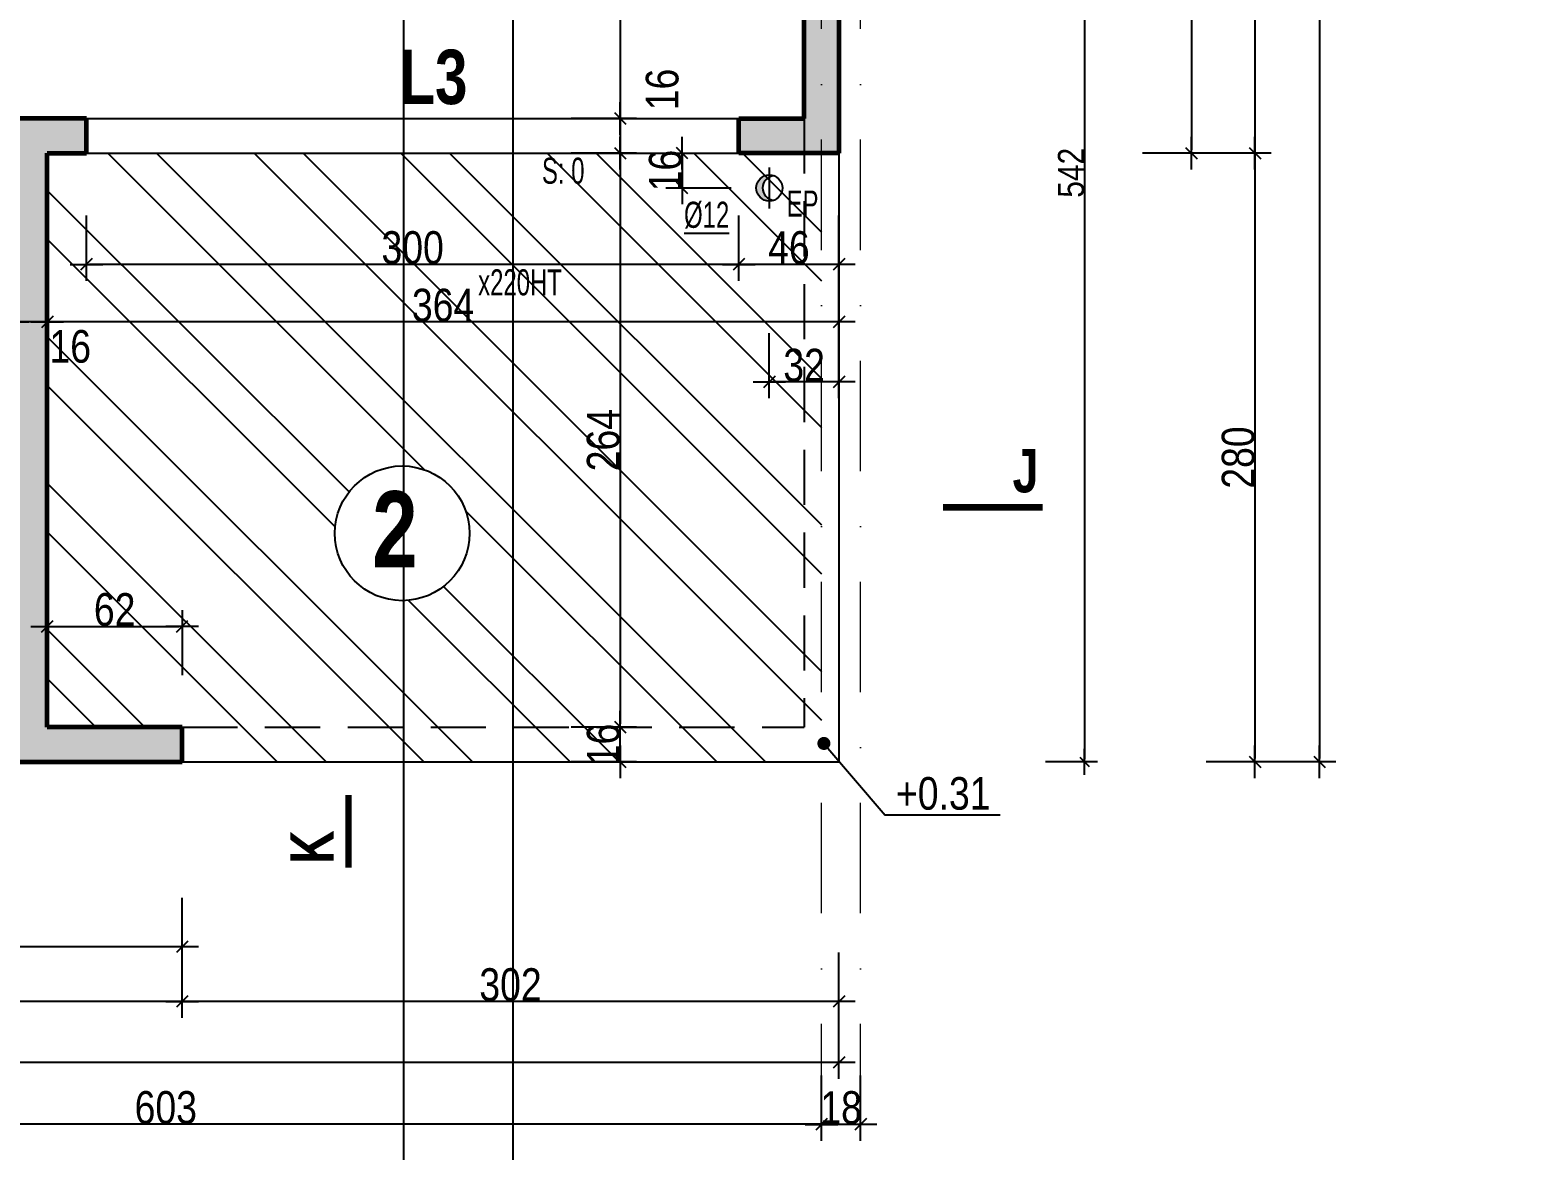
# Model space of a CAD drawing. Header units: millimetres. Extents: x 30537 to 37023, y -37354 to 0.
# Drawn here: x 31961 to 32648, y -36840 to -36324 of the extents above; entities that cross this region are included whole.
import ezdxf
from ezdxf.enums import TextEntityAlignment as Align

# ---------------------------------------------------------------- set-up
doc = ezdxf.new("R2010")
doc.units = ezdxf.units.MM
doc.linetypes.add('CACHEX2', pattern=[19.05, 12.7, -6.35])
doc.linetypes.add('TIRETPTX2', pattern=[50.8, 25.4, -12.7, 0, -12.7])
for name, color, linetype in [('01-Cad  2', 1, 'Continuous'), ('01_cote_gen', 4, 'Continuous'), ('01_linteaux', 2, 'Continuous'), ('01_murs_sup', 2, 'CACHEX2'), ('01_poch_BN', 9, 'Continuous'), ('01_poch_murs', 253, 'Continuous'), ('01_poch_poteaux', 250, 'Continuous'), ('01_resv', 32, 'Continuous'), ('01_texte', 230, 'Continuous'), ('AA_COTES', 2, 'Continuous')]:
    doc.layers.add(name, color=color, linetype=linetype)
doc.layers.add('01_murs_coup', color=5, linetype='Continuous', lineweight=60)
doc.layers.add('01_tram_axes', color=2, linetype='TIRETPTX2', lineweight=9)
doc.styles.add('ARIAL NA', font='ARIALN.TTF')
doc.styles.add('impact', font='impact.ttf')
doc.styles.add('STYLE2', font='ARIALN.TTF')
doc.dimstyles.new('JB50', dxfattribs={"dimscale": 0.1, "dimtxt": 150, "dimasz": 15, "dimexe": 0.1, "dimexo": 0.1, "dimgap": 0.09, "dimtad": 1, "dimdec": 1, "dimdsep": 46, "dimtxsty": 'STYLE2', "dimblk1": 'BOND_G', "dimblk2": 'BOND_D', "dimsah": 1, "dimcen": 1.5, "dimdle": 0.01, "dimse1": 1, "dimse2": 1, "dimclrd": 4, "dimclre": 2, "dimclrt": 6, "dimazin": 2, "dimtfac": 2.333333, "dimtdec": 1, "dimtix": 1, "dimtmove": 2, "dimatfit": 3, "dimldrblk": 'BOND_G', "dimfxl": 1, "dimtolj": 1, "dimtzin": 0, "dimarcsym": 0})
doc.dimstyles.new('JB50res', dxfattribs={"dimscale": 0.1, "dimtxt": 120, "dimasz": 12, "dimexe": 0.1, "dimexo": 0.1, "dimgap": 0.09, "dimtad": 1, "dimdec": 1, "dimdsep": 46, "dimtxsty": 'STYLE2', "dimblk1": 'BOND_G', "dimblk2": 'BOND_D', "dimsah": 1, "dimcen": 1.5, "dimdle": 0.01, "dimse1": 1, "dimse2": 1, "dimclrd": 4, "dimclre": 2, "dimclrt": 6, "dimazin": 2, "dimtfac": 2.333333, "dimtdec": 1, "dimtix": 1, "dimtmove": 2, "dimatfit": 3, "dimldrblk": 'BOND_G', "dimfxl": 1, "dimtolj": 1, "dimtzin": 0, "dimarcsym": 0})

# ---------------------------------------------------------------- blocks, each defined once
blk = doc.blocks.new('BOND_G')
at = {"layer": 'AA_COTES', "color": 0}
for p, q in [((0, -5), (0, 15)), ((5, 0), (-5, 0)), ((1.77, 1.77), (-1.77, -1.77))]:
    blk.add_line(p, q, dxfattribs=at)
blk = doc.blocks.new('BOND_D')
at = {"layer": 'AA_COTES', "color": 0}
for p, q in [((0, 5), (0, -15)), ((5, 0), (-5, 0)), ((-1.77, -1.77), (1.77, 1.77))]:
    blk.add_line(p, q, dxfattribs=at)
blk = doc.blocks.new('*D4496')
at = {"layer": '01_poch_BN', "color": 4, "lineweight": -2, "ltscale": 0.1, "transparency": 16777216}
blk.add_line((32331.76, -36486.26), (32302.76, -36486.26), dxfattribs=at)
at = {"layer": 'Defpoints', "color": 0, "ltscale": 0.1, "transparency": 16777216}
for p in [(32301.26, -36406.5), (32333.26, -36409.67), (32301.26, -36486.26)]:
    blk.add_point(p, dxfattribs=at)
at = {"layer": '01_poch_BN', "color": 4, "lineweight": -2, "ltscale": 0.1, "transparency": 16777216, "xscale": 1.5, "yscale": 1.5, "zscale": 1.5, "rotation": 180}
blk.add_blockref('BOND_D', (32301.26, -36486.26), dxfattribs=at)
at = {"layer": '01_poch_BN', "color": 4, "lineweight": -2, "ltscale": 0.1, "transparency": 16777216, "xscale": 1.5, "yscale": 1.5, "zscale": 1.5}
blk.add_blockref('BOND_G', (32333.26, -36486.26), dxfattribs=at)
at = {"layer": '01_poch_BN', "color": 6, "ltscale": 0.1, "transparency": 16777216, "insert": (32317.26, -36478.59), "char_height": 15, "attachment_point": 5, "style": 'STYLE2'}
blk.add_mtext('\\A1;32', dxfattribs=at)
blk = doc.blocks.new('*D4125')
at = {"layer": '01_poch_BN', "color": 4, "lineweight": -2, "ltscale": 0.1, "transparency": 16777216}
for p, q in [((32261.18, -36379.51), (32261.18, -36378.01)), ((32261.18, -36381.01), (32261.18, -36397.01)), ((32261.18, -36398.51), (32261.18, -36400.01))]:
    blk.add_line(p, q, dxfattribs=at)
at = {"layer": 'Defpoints', "color": 0, "ltscale": 0.1, "transparency": 16777216}
for p in [(32272.92, -36381.01), (32261.18, -36397.01), (32291.77, -36397.01)]:
    blk.add_point(p, dxfattribs=at)
at = {"layer": '01_poch_BN', "color": 4, "lineweight": -2, "ltscale": 0.1, "transparency": 16777216, "xscale": 1.5, "yscale": 1.5, "zscale": 1.5}
for name, p, rotation in [('BOND_G', (32261.18, -36381.01), 270), ('BOND_D', (32261.18, -36397.01), 90)]:
    blk.add_blockref(name, p, dxfattribs=dict(at, rotation=rotation))
at = {"layer": '01_poch_BN', "color": 6, "ltscale": 0.1, "transparency": 16777216, "insert": (32253.51, -36389.01), "char_height": 15, "attachment_point": 5, "rotation": 90, "style": 'STYLE2'}
blk.add_mtext('\\A1;16', dxfattribs=at)
blk = doc.blocks.new('*D4106')
at = {"layer": '01_cote_gen', "color": 4, "lineweight": -2, "ltscale": 2, "transparency": 16777216}
blk.add_line((32331.76, -36771.24), (32032.77, -36771.24), dxfattribs=at)
at = {"layer": 'Defpoints', "color": 0, "ltscale": 2, "transparency": 16777216}
for p in [(32031.27, -36685.56), (32333.26, -36685.56), (32031.27, -36771.24)]:
    blk.add_point(p, dxfattribs=at)
at = {"layer": '01_cote_gen', "color": 4, "lineweight": -2, "ltscale": 2, "transparency": 16777216, "xscale": 1.5, "yscale": 1.5, "zscale": 1.5, "rotation": 180}
blk.add_blockref('BOND_D', (32031.27, -36771.24), dxfattribs=at)
at = {"layer": '01_cote_gen', "color": 4, "lineweight": -2, "ltscale": 2, "transparency": 16777216, "xscale": 1.5, "yscale": 1.5, "zscale": 1.5}
blk.add_blockref('BOND_G', (32333.26, -36771.24), dxfattribs=at)
at = {"layer": '01_cote_gen', "color": 6, "lineweight": 0, "ltscale": 2, "transparency": 16777216, "insert": (32182.26, -36763.57), "char_height": 15, "attachment_point": 5, "style": 'STYLE2'}
blk.add_mtext('\\A1;302', dxfattribs=at)
blk = doc.blocks.new('*D4107')
at = {"layer": '01_cote_gen', "color": 4, "lineweight": -2, "ltscale": 2, "transparency": 16777216}
blk.add_line((32029.77, -36771.24), (31252.77, -36771.24), dxfattribs=at)
at = {"layer": 'Defpoints', "color": 0, "ltscale": 2, "transparency": 16777216}
for p in [(31251.27, -36685.56), (32031.27, -36685.56), (31251.27, -36771.24)]:
    blk.add_point(p, dxfattribs=at)
at = {"layer": '01_cote_gen', "color": 4, "lineweight": -2, "ltscale": 2, "transparency": 16777216, "xscale": 1.5, "yscale": 1.5, "zscale": 1.5, "rotation": 180}
blk.add_blockref('BOND_D', (31251.27, -36771.24), dxfattribs=at)
at = {"layer": '01_cote_gen', "color": 4, "lineweight": -2, "ltscale": 2, "transparency": 16777216, "xscale": 1.5, "yscale": 1.5, "zscale": 1.5}
blk.add_blockref('BOND_G', (32031.27, -36771.24), dxfattribs=at)
at = {"layer": '01_cote_gen', "color": 6, "lineweight": 0, "ltscale": 2, "transparency": 16777216, "insert": (31614.28, -36763.57), "char_height": 15, "attachment_point": 5, "style": 'STYLE2'}
blk.add_mtext('\\A1;780', dxfattribs=at)
blk = doc.blocks.new('*D4109')
at = {"layer": '01_cote_gen', "color": 4, "lineweight": -2, "ltscale": 2, "transparency": 16777216}
blk.add_line((32331.76, -36799.34), (30950.77, -36799.34), dxfattribs=at)
at = {"layer": 'Defpoints', "color": 0, "ltscale": 2, "transparency": 16777216}
for p in [(30949.27, -36753.24), (32333.26, -36753.24), (30949.27, -36799.34)]:
    blk.add_point(p, dxfattribs=at)
at = {"layer": '01_cote_gen', "color": 4, "lineweight": -2, "ltscale": 2, "transparency": 16777216, "xscale": 1.5, "yscale": 1.5, "zscale": 1.5, "rotation": 180}
blk.add_blockref('BOND_D', (30949.27, -36799.34), dxfattribs=at)
at = {"layer": '01_cote_gen', "color": 4, "lineweight": -2, "ltscale": 2, "transparency": 16777216, "xscale": 1.5, "yscale": 1.5, "zscale": 1.5}
blk.add_blockref('BOND_G', (32333.26, -36799.34), dxfattribs=at)
at = {"layer": '01_cote_gen', "color": 6, "lineweight": 0, "ltscale": 2, "transparency": 16777216, "insert": (31641.26, -36791.67), "char_height": 15, "attachment_point": 5, "style": 'STYLE2'}
blk.add_mtext('\\A1;1384', dxfattribs=at)
blk = doc.blocks.new('*D4468')
at = {"layer": '01_cote_gen', "color": 4, "lineweight": -2, "ltscale": 2, "transparency": 16777216}
blk.add_line((32029.77, -36746.1), (31699.77, -36746.1), dxfattribs=at)
at = {"layer": 'Defpoints', "color": 0, "ltscale": 2, "transparency": 16777216}
for p in [(31698.27, -36661.01), (32031.27, -36661.01), (31698.27, -36746.1)]:
    blk.add_point(p, dxfattribs=at)
at = {"layer": '01_cote_gen', "color": 4, "lineweight": -2, "ltscale": 2, "transparency": 16777216, "xscale": 1.5, "yscale": 1.5, "zscale": 1.5, "rotation": 180}
blk.add_blockref('BOND_D', (31698.27, -36746.1), dxfattribs=at)
at = {"layer": '01_cote_gen', "color": 4, "lineweight": -2, "ltscale": 2, "transparency": 16777216, "xscale": 1.5, "yscale": 1.5, "zscale": 1.5}
blk.add_blockref('BOND_G', (32031.27, -36746.1), dxfattribs=at)
at = {"layer": '01_cote_gen', "color": 6, "lineweight": 0, "ltscale": 2, "transparency": 16777216, "insert": (31864.77, -36738.43), "char_height": 15, "attachment_point": 5, "style": 'STYLE2'}
blk.add_mtext('\\A1;333', dxfattribs=at)
blk = doc.blocks.new('*D4483')
at = {"layer": '01_linteaux', "color": 4, "lineweight": -2, "ltscale": 0.1, "transparency": 16777216}
blk.add_line((32554.23, -35337.51), (32554.23, -36659.51), dxfattribs=at)
at = {"layer": 'Defpoints', "color": 0, "ltscale": 0.1, "transparency": 16777216}
for p in [(32534.72, -35336.01), (32333.26, -36661.01), (32554.23, -36661.01)]:
    blk.add_point(p, dxfattribs=at)
at = {"layer": '01_linteaux', "color": 4, "lineweight": -2, "ltscale": 0.1, "transparency": 16777216, "xscale": 1.5, "yscale": 1.5, "zscale": 1.5}
for name, p, rotation in [('BOND_G', (32554.23, -35336.01), 90), ('BOND_D', (32554.23, -36661.01), 270)]:
    blk.add_blockref(name, p, dxfattribs=dict(at, rotation=rotation))
at = {"layer": '01_linteaux', "color": 6, "ltscale": 0.1, "transparency": 16777216, "insert": (32546.56, -35998.51), "char_height": 15, "attachment_point": 5, "rotation": 90, "style": 'STYLE2'}
blk.add_mtext('\\A1;1325', dxfattribs=at)
blk = doc.blocks.new('*D4484')
at = {"layer": '01_linteaux', "color": 4, "lineweight": -2, "ltscale": 0.1, "transparency": 16777216}
blk.add_line((32524.57, -35337.51), (32524.57, -36379.51), dxfattribs=at)
at = {"layer": 'Defpoints', "color": 0, "ltscale": 0.1, "transparency": 16777216}
for p in [(32465.76, -35336.01), (32333.26, -36381.01), (32524.57, -36381.01)]:
    blk.add_point(p, dxfattribs=at)
at = {"layer": '01_linteaux', "color": 4, "lineweight": -2, "ltscale": 0.1, "transparency": 16777216, "xscale": 1.5, "yscale": 1.5, "zscale": 1.5}
for name, p, rotation in [('BOND_G', (32524.57, -35336.01), 90), ('BOND_D', (32524.57, -36381.01), 270)]:
    blk.add_blockref(name, p, dxfattribs=dict(at, rotation=rotation))
at = {"layer": '01_linteaux', "color": 6, "ltscale": 0.1, "transparency": 16777216, "insert": (32516.9, -35858.51), "char_height": 15, "attachment_point": 5, "rotation": 90, "style": 'STYLE2'}
blk.add_mtext('\\A1;1045', dxfattribs=at)
blk = doc.blocks.new('*D4485')
at = {"layer": '01_linteaux', "color": 4, "lineweight": -2, "ltscale": 0.1, "transparency": 16777216}
blk.add_line((32524.57, -36382.51), (32524.57, -36659.51), dxfattribs=at)
at = {"layer": 'Defpoints', "color": 0, "ltscale": 0.1, "transparency": 16777216}
for p in [(32333.26, -36381.01), (32333.26, -36661.01), (32524.57, -36661.01)]:
    blk.add_point(p, dxfattribs=at)
at = {"layer": '01_linteaux', "color": 4, "lineweight": -2, "ltscale": 0.1, "transparency": 16777216, "xscale": 1.5, "yscale": 1.5, "zscale": 1.5}
for name, p, rotation in [('BOND_G', (32524.57, -36381.01), 90), ('BOND_D', (32524.57, -36661.01), 270)]:
    blk.add_blockref(name, p, dxfattribs=dict(at, rotation=rotation))
at = {"layer": '01_linteaux', "color": 6, "ltscale": 0.1, "transparency": 16777216, "insert": (32516.9, -36521.01), "char_height": 15, "attachment_point": 5, "rotation": 90, "style": 'STYLE2'}
blk.add_mtext('\\A1;280', dxfattribs=at)
blk = doc.blocks.new('*D4492')
at = {"layer": '01_linteaux', "color": 4, "lineweight": -2, "ltscale": 0.1, "transparency": 16777216}
blk.add_line((32495.33, -36120.51), (32495.33, -36379.51), dxfattribs=at)
at = {"layer": 'Defpoints', "color": 0, "ltscale": 0.1, "transparency": 16777216}
for p in [(32333.26, -36119.01), (32333.26, -36381.01), (32495.33, -36381.01)]:
    blk.add_point(p, dxfattribs=at)
at = {"layer": '01_linteaux', "color": 4, "lineweight": -2, "ltscale": 0.1, "transparency": 16777216, "xscale": 1.5, "yscale": 1.5, "zscale": 1.5}
for name, p, rotation in [('BOND_G', (32495.33, -36119.01), 90), ('BOND_D', (32495.33, -36381.01), 270)]:
    blk.add_blockref(name, p, dxfattribs=dict(at, rotation=rotation))
at = {"layer": '01_linteaux', "color": 6, "ltscale": 0.1, "transparency": 16777216, "insert": (32487.66, -36250.01), "char_height": 15, "attachment_point": 5, "rotation": 90, "style": 'STYLE2'}
blk.add_mtext('\\A1;262', dxfattribs=at)
blk = doc.blocks.new('*D4147')
at = {"layer": '01_cote_gen', "color": 4, "lineweight": -2, "ltscale": 0.1, "transparency": 16777216}
blk.add_line((32554.23, -35337.51), (32554.23, -36659.51), dxfattribs=at)
at = {"layer": 'Defpoints', "color": 0, "ltscale": 0.1, "transparency": 16777216}
for p in [(32534.72, -35336.01), (32333.26, -36661.01), (32554.23, -36661.01)]:
    blk.add_point(p, dxfattribs=at)
at = {"layer": '01_cote_gen', "color": 4, "lineweight": -2, "ltscale": 0.1, "transparency": 16777216, "xscale": 1.5, "yscale": 1.5, "zscale": 1.5}
for name, p, rotation in [('BOND_G', (32554.23, -35336.01), 90), ('BOND_D', (32554.23, -36661.01), 270)]:
    blk.add_blockref(name, p, dxfattribs=dict(at, rotation=rotation))
at = {"layer": '01_cote_gen', "color": 6, "ltscale": 0.1, "transparency": 16777216, "insert": (32546.56, -35998.51), "char_height": 15, "attachment_point": 5, "rotation": 90, "style": 'STYLE2'}
blk.add_mtext('\\A1;1325', dxfattribs=at)
blk = doc.blocks.new('*D4148')
at = {"layer": '01_cote_gen', "color": 4, "lineweight": -2, "ltscale": 0.1, "transparency": 16777216}
blk.add_line((32524.57, -35337.51), (32524.57, -36379.51), dxfattribs=at)
at = {"layer": 'Defpoints', "color": 0, "ltscale": 0.1, "transparency": 16777216}
for p in [(32465.76, -35336.01), (32333.26, -36381.01), (32524.57, -36381.01)]:
    blk.add_point(p, dxfattribs=at)
at = {"layer": '01_cote_gen', "color": 4, "lineweight": -2, "ltscale": 0.1, "transparency": 16777216, "xscale": 1.5, "yscale": 1.5, "zscale": 1.5}
for name, p, rotation in [('BOND_G', (32524.57, -35336.01), 90), ('BOND_D', (32524.57, -36381.01), 270)]:
    blk.add_blockref(name, p, dxfattribs=dict(at, rotation=rotation))
at = {"layer": '01_cote_gen', "color": 6, "ltscale": 0.1, "transparency": 16777216, "insert": (32516.9, -35858.51), "char_height": 15, "attachment_point": 5, "rotation": 90, "style": 'STYLE2'}
blk.add_mtext('\\A1;1045', dxfattribs=at)
blk = doc.blocks.new('*D4149')
at = {"layer": '01_cote_gen', "color": 4, "lineweight": -2, "ltscale": 0.1, "transparency": 16777216}
blk.add_line((32524.57, -36382.51), (32524.57, -36659.51), dxfattribs=at)
at = {"layer": 'Defpoints', "color": 0, "ltscale": 0.1, "transparency": 16777216}
for p in [(32333.26, -36381.01), (32333.26, -36661.01), (32524.57, -36661.01)]:
    blk.add_point(p, dxfattribs=at)
at = {"layer": '01_cote_gen', "color": 4, "lineweight": -2, "ltscale": 0.1, "transparency": 16777216, "xscale": 1.5, "yscale": 1.5, "zscale": 1.5}
for name, p, rotation in [('BOND_G', (32524.57, -36381.01), 90), ('BOND_D', (32524.57, -36661.01), 270)]:
    blk.add_blockref(name, p, dxfattribs=dict(at, rotation=rotation))
at = {"layer": '01_cote_gen', "color": 6, "ltscale": 0.1, "transparency": 16777216, "insert": (32516.9, -36521.01), "char_height": 15, "attachment_point": 5, "rotation": 90, "style": 'STYLE2'}
blk.add_mtext('\\A1;280', dxfattribs=at)
blk = doc.blocks.new('*D4156')
at = {"layer": '01_cote_gen', "color": 4, "lineweight": -2, "ltscale": 0.1, "transparency": 16777216}
blk.add_line((32495.33, -36120.51), (32495.33, -36379.51), dxfattribs=at)
at = {"layer": 'Defpoints', "color": 0, "ltscale": 0.1, "transparency": 16777216}
for p in [(32333.26, -36119.01), (32333.26, -36381.01), (32495.33, -36381.01)]:
    blk.add_point(p, dxfattribs=at)
at = {"layer": '01_cote_gen', "color": 4, "lineweight": -2, "ltscale": 0.1, "transparency": 16777216, "xscale": 1.5, "yscale": 1.5, "zscale": 1.5}
for name, p, rotation in [('BOND_G', (32495.33, -36119.01), 90), ('BOND_D', (32495.33, -36381.01), 270)]:
    blk.add_blockref(name, p, dxfattribs=dict(at, rotation=rotation))
at = {"layer": '01_cote_gen', "color": 6, "ltscale": 0.1, "transparency": 16777216, "insert": (32487.66, -36250.01), "char_height": 15, "attachment_point": 5, "rotation": 90, "style": 'STYLE2'}
blk.add_mtext('\\A1;262', dxfattribs=at)
blk = doc.blocks.new('*D4196')
at = {"layer": '01_cote_gen', "color": 4, "lineweight": -2, "ltscale": 0.1, "transparency": 16777216}
blk.add_line((32331.76, -36432.17), (32288.76, -36432.17), dxfattribs=at)
at = {"layer": 'Defpoints', "color": 0, "ltscale": 0.1, "transparency": 16777216}
for p in [(32287.26, -36381.01), (32333.26, -36429.76), (32287.26, -36432.17)]:
    blk.add_point(p, dxfattribs=at)
at = {"layer": '01_cote_gen', "color": 4, "lineweight": -2, "ltscale": 0.1, "transparency": 16777216, "xscale": 1.5, "yscale": 1.5, "zscale": 1.5, "rotation": 180}
blk.add_blockref('BOND_D', (32287.26, -36432.17), dxfattribs=at)
at = {"layer": '01_cote_gen', "color": 4, "lineweight": -2, "ltscale": 0.1, "transparency": 16777216, "xscale": 1.5, "yscale": 1.5, "zscale": 1.5}
blk.add_blockref('BOND_G', (32333.26, -36432.17), dxfattribs=at)
at = {"layer": '01_cote_gen', "color": 6, "ltscale": 0.1, "transparency": 16777216, "insert": (32310.26, -36424.5), "char_height": 15, "attachment_point": 5, "style": 'STYLE2'}
blk.add_mtext('\\A1;46', dxfattribs=at)
blk = doc.blocks.new('*D4197')
at = {"layer": '01_cote_gen', "color": 4, "lineweight": -2, "ltscale": 0.1, "transparency": 16777216}
blk.add_line((32285.76, -36432.17), (31988.76, -36432.17), dxfattribs=at)
at = {"layer": 'Defpoints', "color": 0, "ltscale": 0.1, "transparency": 16777216}
for p in [(31987.26, -36381.01), (32287.26, -36381.01), (31987.26, -36432.17)]:
    blk.add_point(p, dxfattribs=at)
at = {"layer": '01_cote_gen', "color": 4, "lineweight": -2, "ltscale": 0.1, "transparency": 16777216, "xscale": 1.5, "yscale": 1.5, "zscale": 1.5, "rotation": 180}
blk.add_blockref('BOND_D', (31987.26, -36432.17), dxfattribs=at)
at = {"layer": '01_cote_gen', "color": 4, "lineweight": -2, "ltscale": 0.1, "transparency": 16777216, "xscale": 1.5, "yscale": 1.5, "zscale": 1.5}
blk.add_blockref('BOND_G', (32287.26, -36432.17), dxfattribs=at)
at = {"layer": '01_cote_gen', "color": 6, "ltscale": 0.1, "transparency": 16777216, "insert": (32137.26, -36424.5), "char_height": 15, "attachment_point": 5, "style": 'STYLE2'}
blk.add_mtext('\\A1;300', dxfattribs=at)
blk = doc.blocks.new('*D4198')
at = {"layer": '01_cote_gen', "color": 4, "lineweight": -2, "ltscale": 0.1, "transparency": 16777216}
blk.add_line((32331.76, -36458.63), (31970.76, -36458.63), dxfattribs=at)
at = {"layer": 'Defpoints', "color": 0, "ltscale": 0.1, "transparency": 16777216}
for p in [(31969.26, -36458.63), (31969.26, -36463.44), (32333.26, -36463.44)]:
    blk.add_point(p, dxfattribs=at)
at = {"layer": '01_cote_gen', "color": 4, "lineweight": -2, "ltscale": 0.1, "transparency": 16777216, "xscale": 1.5, "yscale": 1.5, "zscale": 1.5, "rotation": 180}
blk.add_blockref('BOND_D', (31969.26, -36458.63), dxfattribs=at)
at = {"layer": '01_cote_gen', "color": 4, "lineweight": -2, "ltscale": 0.1, "transparency": 16777216, "xscale": 1.5, "yscale": 1.5, "zscale": 1.5}
blk.add_blockref('BOND_G', (32333.26, -36458.63), dxfattribs=at)
at = {"layer": '01_cote_gen', "color": 6, "ltscale": 0.1, "transparency": 16777216, "insert": (32151.26, -36450.97), "char_height": 15, "attachment_point": 5, "style": 'STYLE2'}
blk.add_mtext('\\A1;364', dxfattribs=at)
blk = doc.blocks.new('*D4199')
at = {"layer": '01_cote_gen', "color": 4, "lineweight": -2, "ltscale": 0.1, "transparency": 16777216}
blk.add_line((31967.76, -36458.63), (31954.76, -36458.63), dxfattribs=at)
at = {"layer": 'Defpoints', "color": 0, "ltscale": 0.1, "transparency": 16777216}
for p in [(31953.26, -36393.68), (31969.26, -36393.68), (31953.26, -36458.63)]:
    blk.add_point(p, dxfattribs=at)
at = {"layer": '01_cote_gen', "color": 4, "lineweight": -2, "ltscale": 0.1, "transparency": 16777216, "xscale": 1.5, "yscale": 1.5, "zscale": 1.5, "rotation": 180}
blk.add_blockref('BOND_D', (31953.26, -36458.63), dxfattribs=at)
at = {"layer": '01_cote_gen', "color": 4, "lineweight": -2, "ltscale": 0.1, "transparency": 16777216, "xscale": 1.5, "yscale": 1.5, "zscale": 1.5}
blk.add_blockref('BOND_G', (31969.26, -36458.63), dxfattribs=at)
at = {"layer": '01_cote_gen', "color": 6, "ltscale": 0.1, "transparency": 16777216, "insert": (31979.83, -36469.98), "char_height": 15, "attachment_point": 5, "style": 'STYLE2'}
blk.add_mtext('\\A1;16', dxfattribs=at)
blk = doc.blocks.new('*D4209')
at = {"layer": '01_cote_gen', "color": 4, "lineweight": -2, "ltscale": 0.1, "transparency": 16777216}
blk.add_line((31970.76, -36598.67), (32029.77, -36598.67), dxfattribs=at)
at = {"layer": 'Defpoints', "color": 0, "ltscale": 0.1, "transparency": 16777216}
for p in [(32031.27, -36598.67), (31969.26, -36645.01), (32031.27, -36645.01)]:
    blk.add_point(p, dxfattribs=at)
at = {"layer": '01_cote_gen', "color": 4, "lineweight": -2, "ltscale": 0.1, "transparency": 16777216, "xscale": 1.5, "yscale": 1.5, "zscale": 1.5, "rotation": 180}
blk.add_blockref('BOND_G', (31969.26, -36598.67), dxfattribs=at)
at = {"layer": '01_cote_gen', "color": 4, "lineweight": -2, "ltscale": 0.1, "transparency": 16777216, "xscale": 1.5, "yscale": 1.5, "zscale": 1.5}
blk.add_blockref('BOND_D', (32031.27, -36598.67), dxfattribs=at)
at = {"layer": '01_cote_gen', "color": 6, "ltscale": 0.1, "transparency": 16777216, "insert": (32000.26, -36591), "char_height": 15, "attachment_point": 5, "style": 'STYLE2'}
blk.add_mtext('\\A1;62', dxfattribs=at)
blk = doc.blocks.new('*D4236')
at = {"layer": '01_cote_gen', "color": 4, "lineweight": -2, "ltscale": 0.1, "transparency": 16777216}
blk.add_line((32232.66, -36382.51), (32232.66, -36643.51), dxfattribs=at)
at = {"layer": 'Defpoints', "color": 0, "ltscale": 0.1, "transparency": 16777216}
for p in [(32191.76, -36381.01), (32031.27, -36645.01), (32232.66, -36645.01)]:
    blk.add_point(p, dxfattribs=at)
at = {"layer": '01_cote_gen', "color": 4, "lineweight": -2, "ltscale": 0.1, "transparency": 16777216, "xscale": 1.5, "yscale": 1.5, "zscale": 1.5}
for name, p, rotation in [('BOND_G', (32232.66, -36381.01), 90), ('BOND_D', (32232.66, -36645.01), 270)]:
    blk.add_blockref(name, p, dxfattribs=dict(at, rotation=rotation))
at = {"layer": '01_cote_gen', "color": 6, "ltscale": 0.1, "transparency": 16777216, "insert": (32224.99, -36513.01), "char_height": 15, "attachment_point": 5, "rotation": 90, "style": 'STYLE2'}
blk.add_mtext('\\A1;264', dxfattribs=at)
blk = doc.blocks.new('*D4237')
at = {"layer": '01_cote_gen', "color": 4, "lineweight": -2, "ltscale": 0.1, "transparency": 16777216}
for p, q in [((32232.66, -36643.51), (32232.66, -36642.01)), ((32232.66, -36661.01), (32232.66, -36645.01)), ((32232.66, -36662.51), (32232.66, -36664.01))]:
    blk.add_line(p, q, dxfattribs=at)
at = {"layer": 'Defpoints', "color": 0, "ltscale": 0.1, "transparency": 16777216}
for p in [(32210.16, -36645.01), (32232.66, -36645.01), (32203.35, -36661.01)]:
    blk.add_point(p, dxfattribs=at)
at = {"layer": '01_cote_gen', "color": 4, "lineweight": -2, "ltscale": 0.1, "transparency": 16777216, "xscale": 1.5, "yscale": 1.5, "zscale": 1.5}
for name, p, rotation in [('BOND_D', (32232.66, -36645.01), 270), ('BOND_G', (32232.66, -36661.01), 90)]:
    blk.add_blockref(name, p, dxfattribs=dict(at, rotation=rotation))
at = {"layer": '01_cote_gen', "color": 6, "ltscale": 0.1, "transparency": 16777216, "insert": (32224.99, -36653.01), "char_height": 15, "attachment_point": 5, "rotation": 90, "style": 'STYLE2'}
blk.add_mtext('\\A1;16', dxfattribs=at)
blk = doc.blocks.new('*D4238')
at = {"layer": '01_cote_gen', "color": 4, "lineweight": -2, "ltscale": 0.1, "transparency": 16777216}
blk.add_line((32232.66, -36366.51), (32232.66, -36379.51), dxfattribs=at)
at = {"layer": 'Defpoints', "color": 0, "ltscale": 0.1, "transparency": 16777216}
for p in [(32255.62, -36365.01), (32232.66, -36381.01), (32255.62, -36381.01)]:
    blk.add_point(p, dxfattribs=at)
at = {"layer": '01_cote_gen', "color": 4, "lineweight": -2, "ltscale": 0.1, "transparency": 16777216, "xscale": 1.5, "yscale": 1.5, "zscale": 1.5}
for name, p, rotation in [('BOND_G', (32232.66, -36365.01), 90), ('BOND_D', (32232.66, -36381.01), 270)]:
    blk.add_blockref(name, p, dxfattribs=dict(at, rotation=rotation))
at = {"layer": '01_cote_gen', "color": 6, "ltscale": 0.1, "transparency": 16777216, "insert": (32252.07, -36351.69), "char_height": 15, "attachment_point": 5, "rotation": 90, "style": 'STYLE2'}
blk.add_mtext('\\A1;16', dxfattribs=at)
blk = doc.blocks.new('*D4239')
at = {"layer": '01_cote_gen', "color": 4, "lineweight": -2, "ltscale": 0.1, "transparency": 16777216}
blk.add_line((32232.66, -35103.49), (32232.66, -36363.51), dxfattribs=at)
at = {"layer": 'Defpoints', "color": 0, "ltscale": 0.1, "transparency": 16777216}
for p in [(32255.55, -35101.99), (32185.94, -36365.01), (32232.66, -36365.01)]:
    blk.add_point(p, dxfattribs=at)
at = {"layer": '01_cote_gen', "color": 4, "lineweight": -2, "ltscale": 0.1, "transparency": 16777216, "xscale": 1.5, "yscale": 1.5, "zscale": 1.5}
for name, p, rotation in [('BOND_G', (32232.66, -35101.99), 90), ('BOND_D', (32232.66, -36365.01), 270)]:
    blk.add_blockref(name, p, dxfattribs=dict(at, rotation=rotation))
at = {"layer": '01_cote_gen', "color": 6, "ltscale": 0.1, "transparency": 16777216, "insert": (32224.99, -35733.5), "char_height": 15, "attachment_point": 5, "rotation": 90, "style": 'STYLE2'}
blk.add_mtext('\\A1;1263', dxfattribs=at)
blk = doc.blocks.new('*D4523')
at = {"layer": '01_cote_gen', "color": 4, "lineweight": -2, "ltscale": 0.1, "transparency": 16777216}
blk.add_line((32341.76, -36827.78), (32326.76, -36827.78), dxfattribs=at)
at = {"layer": 'Defpoints', "color": 0, "ltscale": 0.1, "transparency": 16777216}
for p in [(32325.26, -36827.78), (32325.26, -36832.36), (32343.26, -36832.36)]:
    blk.add_point(p, dxfattribs=at)
at = {"layer": '01_cote_gen', "color": 4, "lineweight": -2, "ltscale": 0.1, "transparency": 16777216, "xscale": 1.5, "yscale": 1.5, "zscale": 1.5, "rotation": 180}
blk.add_blockref('BOND_D', (32325.26, -36827.78), dxfattribs=at)
at = {"layer": '01_cote_gen', "color": 4, "lineweight": -2, "ltscale": 0.1, "transparency": 16777216, "xscale": 1.5, "yscale": 1.5, "zscale": 1.5}
blk.add_blockref('BOND_G', (32343.26, -36827.78), dxfattribs=at)
at = {"layer": '01_cote_gen', "color": 6, "ltscale": 0.1, "transparency": 16777216, "insert": (32334.26, -36820.12), "char_height": 15, "attachment_point": 5, "style": 'STYLE2'}
blk.add_mtext('\\A1;18', dxfattribs=at)
blk = doc.blocks.new('*D4268')
at = {"layer": '01_cote_gen', "color": 4, "lineweight": -2, "ltscale": 0.1, "transparency": 16777216}
blk.add_line((32323.76, -36827.75), (31723.76, -36827.75), dxfattribs=at)
at = {"layer": 'Defpoints', "color": 0, "ltscale": 0.1, "transparency": 16777216}
for p in [(32325.26, -36820.7), (31722.26, -36827.75), (31722.26, -36827.75)]:
    blk.add_point(p, dxfattribs=at)
at = {"layer": '01_cote_gen', "color": 4, "lineweight": -2, "ltscale": 0.1, "transparency": 16777216, "xscale": 1.5, "yscale": 1.5, "zscale": 1.5, "rotation": 180}
blk.add_blockref('BOND_D', (31722.26, -36827.75), dxfattribs=at)
at = {"layer": '01_cote_gen', "color": 4, "lineweight": -2, "ltscale": 0.1, "transparency": 16777216, "xscale": 1.5, "yscale": 1.5, "zscale": 1.5}
blk.add_blockref('BOND_G', (32325.26, -36827.75), dxfattribs=at)
at = {"layer": '01_cote_gen', "color": 6, "ltscale": 0.1, "transparency": 16777216, "insert": (32023.76, -36820.08), "char_height": 15, "attachment_point": 5, "style": 'STYLE2'}
blk.add_mtext('\\A1;603', dxfattribs=at)
blk = doc.blocks.new('*D4431')
at = {"layer": '01_cote_gen', "color": 4, "lineweight": -2, "ltscale": 0.1, "transparency": 16777216}
blk.add_line((32446.2, -36120.21), (32446.2, -36659.81), dxfattribs=at)
at = {"layer": 'Defpoints', "color": 0, "ltscale": 0.1, "transparency": 16777216}
for p in [(32428.2, -36119.01), (32325.26, -36661.01), (32446.2, -36661.01)]:
    blk.add_point(p, dxfattribs=at)
at = {"layer": '01_cote_gen', "color": 4, "lineweight": -2, "ltscale": 0.1, "transparency": 16777216, "xscale": 1.2, "yscale": 1.2, "zscale": 1.2}
for name, p, rotation in [('BOND_G', (32446.2, -36119.01), 90), ('BOND_D', (32446.2, -36661.01), 270)]:
    blk.add_blockref(name, p, dxfattribs=dict(at, rotation=rotation))
at = {"layer": '01_cote_gen', "color": 6, "ltscale": 0.1, "transparency": 16777216, "insert": (32440.06, -36390.01), "char_height": 12, "attachment_point": 5, "rotation": 90, "style": 'STYLE2'}
blk.add_mtext('\\A1;542', dxfattribs=at)

msp = doc.modelspace()

# ---------------------------------------------------------------- hatches: boundary and pattern name
at = {"layer": '01_poch_BN', "ltscale": 0.1}
h = msp.add_hatch(color=256, dxfattribs=at)
h.dxf.hatch_style = 1
h.paths.add_polyline_path([(32303.5, -36391.44, 0.095857), (32301.26, -36391.01), (32301.26, -36392.03, -0.104121)])
h.paths.add_polyline_path([(32298.18, -36397.01), (32295.26, -36397.01, 0.414213), (32301.26, -36403.01), (32301.26, -36402.07, -0.28522)])
h.paths.add_polyline_path([(32301.26, -36402.07), (32301.26, -36403.01, 0.086594), (32303.3, -36402.65, -0.094843)])
at = {"layer": '01_poch_murs', "ltscale": 0.1}
h = msp.add_hatch(color=256, dxfattribs=at)
h.dxf.hatch_style = 1
h.paths.add_polyline_path([(31662.26, -33952.01), (31565.27, -33952.01), (31565.27, -33752.01), (31565.27, -33952.01), (31462.26, -33952.01), (31462.26, -33968.01), (31565.26, -33968.01), (31565.26, -34613.01), (31583.26, -34613.01), (31583.26, -34579.01), (31959.27, -34579.01), (31959.26, -34560.98), (31583.26, -34561.01), (31583.26, -33968.01), (31662.26, -33968.01)])
h.paths.add_polyline_path([(31362.26, -33952.01), (31262.26, -33952.01), (31262.26, -33968.01), (31362.26, -33968.01)])
h.paths.add_polyline_path([(31062.26, -33952.01), (30949.27, -33952.01), (30949.27, -34424.01), (30965.27, -34424.01), (30965.27, -33968.01), (31062.26, -33968.01)])
h.paths.add_polyline_path([(32062.26, -33952.01), (31862.26, -33952.01), (31862.26, -33968.01), (32062.26, -33968.01)])
h.paths.add_polyline_path([(32333.26, -33752.01), (32317.27, -33752.01), (32317.27, -33952.01), (32317.26, -33952.01), (32162.26, -33952.01), (32162.26, -33968.01), (32317.26, -33968.01), (32317.26, -34561.01), (32061.26, -34561.01), (32061.26, -34579.01), (32333.26, -34578.99)])
h.paths.add_polyline_path([(32561.26, -33952.01), (32335.26, -33952.01), (32335.26, -34579.01), (32587.26, -34579.01), (32587.26, -34561.01), (32351.26, -34561.01), (32351.26, -33968.01), (32561.26, -33968.01)])
h.paths.add_polyline_path([(32819.26, -33952.01), (32661.26, -33952.01), (32661.26, -33968.01), (32819.26, -33968.01)])
h.paths.add_polyline_path([(33137.26, -33952.01), (32919.26, -33952.01), (32919.26, -33968.01), (33137.26, -33968.01)])
h.paths.add_polyline_path([(33374.26, -33952.01), (33237.26, -33952.01), (33237.26, -33968.01), (33358.26, -33968.01), (33358.26, -34019.01), (33374.26, -34019.01)])
h.paths.add_polyline_path([(33374.26, -34219.01), (33358.26, -34219.01), (33358.76, -34365.05), (33374.76, -34365.05)])
h.paths.add_polyline_path([(33374.76, -34465.05), (33358.76, -34465.05), (33358.26, -34635.01), (32932.26, -34635.01), (32932.26, -34570.01), (32912.26, -34570.01), (32912.26, -34635.01), (32746.26, -34635.01), (32746.26, -34561.01), (32689.26, -34561.01), (32689.26, -34579.01), (32728.26, -34579.01), (32728.26, -34709.01), (32689.26, -34709.01), (32689.26, -34727.01), (32746.26, -34727.01), (32746.26, -34653.01), (32912.26, -34653.01), (32912.26, -34718.01), (32932.26, -34718.01), (32932.26, -34653.01), (33358.26, -34653.01), (33358.26, -34823.01), (33374.26, -34823.01)])
h.paths.add_polyline_path([(32587.26, -34709.01), (32335.26, -34709.01), (32335.26, -35336.01), (32596.26, -35336.01), (32596.26, -35320.01), (32351.26, -35320.01), (32351.26, -34727.01), (32587.26, -34727.01)])
h.paths.add_polyline_path([(33374.26, -34923.01), (33358.26, -34923.01), (33358.26, -35019.01), (33374.26, -35019.01)])
h.paths.add_polyline_path([(31977.26, -34741.99), (31992.26, -34741.99), (31992.26, -34723.99), (31894.26, -34723.99), (31894.26, -34741.99), (31957.26, -34741.99), (31957.26, -34904.99), (31732.26, -34904.99), (31732.26, -34741.99), (31792.26, -34741.99), (31792.26, -34723.99), (31712.26, -34723.99), (31712.26, -35144.98), (31938.23, -35144.98), (31938.23, -35309.98), (31713.26, -35309.98), (31713.26, -35493.98), (31731.26, -35493.98), (31731.26, -35329.98), (31958.23, -35329.98), (31958.23, -35101.99), (32317.26, -35101.99), (32317.26, -35375.01), (32333.26, -35375.01), (32333.26, -34723.99), (32094.26, -34723.99), (32094.26, -34741.99), (32317.26, -34741.99), (32317.26, -35081.99), (31977.26, -35081.99)])
h.paths.add_polyline_path([(31957.26, -34924.99), (31957.26, -35014.99), (31732.26, -35014.99), (31732.26, -34924.99)], flags=16)
h.paths.add_polyline_path([(31957.26, -35034.99), (31957.26, -35081.99), (31938.23, -35081.99), (31938.23, -35124.98), (31732.26, -35124.98), (31732.26, -35034.99)], flags=16)
h.paths.add_polyline_path([(31583.26, -34715.01), (31565.26, -34715.01), (31565.26, -34779.01), (30965.27, -34779.01), (30965.27, -34524.01), (30949.27, -34524.01), (30949.27, -34924.01), (30965.27, -34924.01), (30965.27, -34797.01), (31565.26, -34797.01), (31565.26, -35203), (31583.26, -35203)])
h.paths.add_polyline_path([(31583.26, -35305), (31565.26, -35305), (31565.29, -35591.01), (30965.29, -35591.01), (30965.27, -35529.01), (30949.27, -35529.01), (30949.27, -35820.01), (30965.27, -35820.01), (30965.29, -35609.01), (31565.29, -35609.01), (31565.26, -35814.01), (31606.26, -35814.01), (31606.26, -35796.01), (31583.26, -35796.01)])
h.paths.add_polyline_path([(31731.26, -35595.98), (31713.26, -35595.98), (31713.26, -35796.01), (31708.26, -35796.01), (31708.26, -35814.01), (31713.26, -35814.01), (31713.26, -36205), (31482.26, -36205), (31482.26, -36223), (31713.26, -36223), (31713.26, -36381.01), (31953.26, -36381.01), (31953.26, -36645.01), (31698.27, -36645.01), (31698.27, -36661.01), (32031.27, -36661.01), (32031.27, -36645.01), (31969.26, -36645.01), (31969.26, -36381.01), (31987.26, -36381.01), (31987.26, -36365.01), (31731.26, -36365.01)])
h.paths.add_polyline_path([(32333.26, -35475.01), (32317.26, -35475.01), (32317.26, -35719.01), (32333.26, -35719.01)])
h.paths.add_polyline_path([(32333.26, -35819.01), (32317.26, -35819.01), (32317.26, -36019.01), (32333.26, -36019.01)])
h.paths.add_polyline_path([(32333.26, -36119.01), (32317.26, -36119.01), (32317.26, -36365.01), (32287.26, -36365.01), (32287.26, -36381.01), (32333.26, -36381.01)])
h.paths.add_polyline_path([(31328.27, -36365), (31290.27, -36365.01), (31290.27, -36381.01), (31312.27, -36381), (31312.27, -36645), (31251.27, -36645.01), (31251.27, -36661.01), (31351.27, -36661.01), (31351.27, -36645.01), (31328.27, -36645.01)])
h.paths.add_polyline_path([(30965.27, -36225.01), (30949.27, -36225.01), (30949.27, -36381.01), (30990.27, -36381.01), (30990.27, -36365.01), (30965.27, -36365.01)])
h.paths.add_polyline_path([(30965.27, -35920.01), (30949.27, -35920.01), (30949.27, -36125.01), (30965.27, -36125.01)])
h.paths.add_polyline_path([(31598.27, -36645.01), (31451.27, -36645.01), (31451.27, -36661.01), (31598.27, -36661.01)])
h.paths.add_polyline_path([(31964.26, -34760.38), (31964.41, -34760.38), (31964.41, -34749.79), (31964.26, -34749.79)], flags=16)
h.paths.add_polyline_path([(31317.06, -36497.71), (31317.06, -36466.48)], flags=16)
h = msp.add_hatch(dxfattribs=at)
h.set_pattern_fill('ANSI32', color=256, scale=5, angle=90)
h.set_pattern_definition([(135, (11025.045, -10155.59), (-33.67596, -33.67596), []), (135, (11025.045, -10133.14), (-33.67596, -33.67596), [])])
h.paths.add_polyline_path([(32325.26, -36381.01), (32287.26, -36381.01), (31987.26, -36381.01), (31969.26, -36381.01), (31969.26, -36645.01), (32031.27, -36645.01), (32031.27, -36661.01), (32325.26, -36661.01)])
h.paths.add_polyline_path([(32163.45, -36555.88, -1), (32101.49, -36555.88, -1)], flags=16)
h.paths.add_polyline_path([(32109.32, -36580.25), (32148.93, -36580.25), (32148.93, -36527.75), (32109.32, -36527.75)], flags=24)
h.paths.add_polyline_path([(32262.55, -36397.86), (32288.33, -36397.86), (32288.33, -36379.23), (32262.55, -36379.23)], flags=9)
h.paths.add_polyline_path([(32164.32, -36449.68), (32208.95, -36449.68), (32208.95, -36431.3), (32164.32, -36431.3)], flags=24)
at = {"layer": '01_poch_poteaux', "ltscale": 0.1}
h = msp.add_hatch(color=256, dxfattribs=at)
h.dxf.hatch_style = 1
h.paths.add_polyline_path([(31351.27, -36645.01), (31328.27, -36645.01), (31312.27, -36645), (31251.27, -36645.01), (31251.27, -36661.01), (31351.27, -36661.01)])
h.paths.add_polyline_path([(31598.27, -36645.01), (31451.27, -36645.01), (31451.27, -36661.01), (31598.26, -36661.01)])
h.paths.add_polyline_path([(32031.27, -36645.01), (31969.26, -36645.01), (31953.26, -36645.01), (31698.27, -36645.01), (31698.27, -36661.01), (32031.27, -36661.01)])
at = {"layer": '01_resv'}
h = msp.add_hatch(color=256, dxfattribs=at)
h.dxf.hatch_style = 1
h.paths.add_polyline_path([(32303.5, -36391.44, 0.531161), (32295.26, -36397.01, 0.519439), (32303.3, -36402.65, -0.93132)])
h = msp.add_hatch(color=256, dxfattribs=at)
h.dxf.hatch_style = 1
h.paths.add_polyline_path([(32303.5, -36391.44, 0.531161), (32295.26, -36397.01, 0.519439), (32303.3, -36402.65, -0.93132)])

# ---------------------------------------------------------------- linework, layer by layer
at = {"layer": '01-Cad  2'}
for p, q in [((32133.29, -37354.02), (32133.29, -33154.02)), ((32183.29, -33204.02), (32183.29, -37304.02))]:
    msp.add_line(p, q, dxfattribs=at)
at = {"layer": '01_linteaux', "ltscale": 0.1}
for p, q in [((31987.26, -36365.01), (32287.26, -36365.01)), ((31987.26, -36381.01), (32287.26, -36381.01)), ((32333.26, -36381.01), (32333.26, -36661.01)), ((32031.27, -36661.01), (32333.26, -36661.01))]:
    msp.add_line(p, q, dxfattribs=at)
at = {"layer": '01_murs_coup'}
for p, q in [((32317.26, -36365.01), (32317.26, -36119.01)), ((32333.26, -36119.01), (32333.26, -36381.01)), ((31987.26, -36365.01), (31731.26, -36365.01)), ((31987.26, -36381.01), (31987.26, -36365.01)), ((32287.26, -36381.01), (32287.26, -36365.01)), ((32287.26, -36365.01), (32317.26, -36365.01)), ((31969.26, -36645.01), (31969.26, -36381.01)), ((31969.26, -36381.01), (31987.26, -36381.01)), ((32333.26, -36381.01), (32287.26, -36381.01)), ((32031.27, -36645.01), (31969.26, -36645.01)), ((32031.27, -36661.01), (32031.27, -36645.01)), ((31698.27, -36661.01), (32031.27, -36661.01))]:
    msp.add_line(p, q, dxfattribs=at)
at = {"layer": '01_murs_sup', "ltscale": 2}
for p in [(32317.26, -36365.01), (32031.27, -36645.01)]:
    msp.add_line(p, (32317.26, -36645.01), dxfattribs=at)
at = {"layer": '01_resv'}
msp.add_line((32301.26, -36387.51), (32301.26, -36406.5), dxfattribs=at)
msp.add_line((32301.26, -36387.51), (32301.26, -36406.5), dxfattribs=at)
msp.add_circle((32301.26, -36397.01), 6, dxfattribs=at)
msp.add_circle((32301.26, -36397.01), 6, dxfattribs=at)
msp.add_arc((32303.8, -36397.05), 5.62, 93.02053, 264.87396, dxfattribs=at)
msp.add_arc((32303.8, -36397.05), 5.62, 93.02053, 264.87396, dxfattribs=at)
at = {"layer": '01_texte'}
for p in [(32326.36, -36652.54), (32407.33, -36685.6)]:
    msp.add_line(p, (32354.49, -36685.6), dxfattribs=at)
at = {"layer": '01_texte', "const_width": 3}
for points in [[(32381.13, -36543.94), (32426.93, -36543.94)], [(32107.76, -36709.66), (32107.76, -36676.29)]]:
    msp.add_lwpolyline(points, dxfattribs=at)
msp.add_lwpolyline([(32324.86, -36652.54, 1), (32327.86, -36652.54, 1)], format="xyb", close=True, dxfattribs=at)
at = {"layer": '01_texte'}
msp.add_circle((32132.47, -36555.88), 30.98, dxfattribs=at)
at = {"layer": '01_tram_axes', "color": 253, "ltscale": 2}
for p, q in [((32325.26, -36832.36), (32325.26, -33239.44)), ((32343.26, -36832.36), (32343.26, -33239.44))]:
    msp.add_line(p, q, dxfattribs=at)

# ---------------------------------------------------------------- texts
at = {"layer": '01_texte', "style": 'impact'}
msp.add_text('L3', height=25, dxfattribs=at).set_placement((32146.82, -36365.87), align=Align.BOTTOM_CENTER)
at = {"layer": '01_texte', "style": 'ARIAL NA', "width": 0.8}
for s, p in [('S: 0', (32196.73, -36395.06)), ('%%U%%C12', (32262.06, -36415.34)), (' EP', (32306.16, -36410.19)), ('x220HT', (32167.39, -36446.41))]:
    msp.add_text(s, height=12, dxfattribs=at).set_placement(p)
at = {"layer": '01_texte', "style": 'impact'}
msp.add_text('J', height=20, dxfattribs=at).set_placement((32419.08, -36527.17), align=Align.MIDDLE)
msp.add_text('2', height=35, dxfattribs=at).set_placement((32129.13, -36554), align=Align.MIDDLE_CENTER)
at = {"layer": '01_texte', "style": 'ARIAL NA'}
msp.add_text('+0.31', height=15, dxfattribs=at).set_placement((32359.49, -36683.02))
at = {"layer": '01_texte', "style": 'impact'}
msp.add_text('K', height=20, rotation=90, dxfattribs=at).set_placement((32090.99, -36700.22), align=Align.MIDDLE)

# ---------------------------------------------------------------- dimensions: what is measured, and where the dimension line sits
at = {"layer": '01_cote_gen', "ltscale": 0.1}
for base, p1, p2, dimstyle, picture, middle in [((32232.66, -36365.01), (32255.55, -35101.99), (32185.94, -36365.01), 'JB50', '*D4239', (32224.99, -35733.5)), ((32554.23, -36661.01), (32534.72, -35336.01), (32333.26, -36661.01), 'JB50', '*D4147', (32546.56, -35998.51)), ((32524.57, -36381.01), (32465.76, -35336.01), (32333.26, -36381.01), 'JB50', '*D4148', (32516.9, -35858.51)), ((32446.2, -36661.01), (32428.2, -36119.01), (32325.26, -36661.01), 'JB50res', '*D4431', (32440.06, -36390.01)), ((32495.33, -36381.01), (32333.26, -36119.01), (32333.26, -36381.01), 'JB50', '*D4156', (32487.66, -36250.01)), ((32232.66, -36645.01), (32191.76, -36381.01), (32031.27, -36645.01), 'JB50', '*D4236', (32224.99, -36513.01)), ((32524.57, -36661.01), (32333.26, -36381.01), (32333.26, -36661.01), 'JB50', '*D4149', (32516.9, -36521.01)), ((32232.66, -36645.01), (32203.35, -36661.01), (32210.16, -36645.01), 'JB50', '*D4237', (32224.99, -36653.01))]:
    dim = msp.add_linear_dim(base=base, p1=p1, p2=p2, angle=90, dimstyle=dimstyle, dxfattribs=at)
    dim.commit()
    dim.dimension.update_dxf_attribs({"geometry": picture, "text_midpoint": middle})
dim = msp.add_linear_dim(base=(32232.66, -36381.01), p1=(32255.62, -36365.01), p2=(32255.62, -36381.01), angle=90, dimstyle='JB50', dxfattribs=at)
dim.commit()
dim.dimension.update_dxf_attribs({"geometry": '*D4238', "text_midpoint": (32252.07, -36351.69), "dimtype": 160})
for base, p1, p2, picture, middle in [((31987.26, -36432.17), (32287.26, -36381.01), (31987.26, -36381.01), '*D4197', (32137.26, -36424.5)), ((32287.26, -36432.17), (32333.26, -36429.76), (32287.26, -36381.01), '*D4196', (32310.26, -36424.5)), ((31969.26, -36458.63), (32333.26, -36463.44), (31969.26, -36463.44), '*D4198', (32151.26, -36450.97)), ((32031.27, -36598.67), (31969.26, -36645.01), (32031.27, -36645.01), '*D4209', (32000.26, -36591)), ((31722.26, -36827.75), (32325.26, -36820.7), (31722.26, -36827.75), '*D4268', (32023.76, -36820.08)), ((32325.26, -36827.78), (32343.26, -36832.36), (32325.26, -36832.36), '*D4523', (32334.26, -36820.12))]:
    dim = msp.add_linear_dim(base=base, p1=p1, p2=p2, dimstyle='JB50', dxfattribs=at)
    dim.commit()
    dim.dimension.update_dxf_attribs({"geometry": picture, "text_midpoint": middle})
dim = msp.add_linear_dim(base=(31953.26, -36458.63), p1=(31969.26, -36393.68), p2=(31953.26, -36393.68), dimstyle='JB50', dxfattribs=at)
dim.commit()
dim.dimension.update_dxf_attribs({"geometry": '*D4199', "text_midpoint": (31979.83, -36469.98), "dimtype": 160})
at = {"layer": '01_cote_gen', "lineweight": 0, "ltscale": 2}
for base, p1, p2, picture, middle in [((31698.27, -36746.1), (32031.27, -36661.01), (31698.27, -36661.01), '*D4468', (31864.77, -36738.43)), ((32031.27, -36771.24), (32333.26, -36685.56), (32031.27, -36685.56), '*D4106', (32182.26, -36763.57)), ((30949.27, -36799.34), (32333.26, -36753.24), (30949.27, -36753.24), '*D4109', (31641.26, -36791.67))]:
    dim = msp.add_linear_dim(base=base, p1=p1, p2=p2, dimstyle='JB50', dxfattribs=at)
    dim.commit()
    dim.dimension.update_dxf_attribs({"geometry": picture, "text_midpoint": middle})
dim = msp.add_linear_dim(base=(31251.27, -36771.24), p1=(32031.27, -36685.56), p2=(31251.27, -36685.56), dimstyle='JB50', dxfattribs=at)
dim.commit()
dim.dimension.update_dxf_attribs({"geometry": '*D4107', "text_midpoint": (31614.28, -36763.57), "dimtype": 160})
at = {"layer": '01_linteaux', "ltscale": 0.1}
for base, p1, p2, picture, middle in [((32554.23, -36661.01), (32534.72, -35336.01), (32333.26, -36661.01), '*D4483', (32546.56, -35998.51)), ((32524.57, -36381.01), (32465.76, -35336.01), (32333.26, -36381.01), '*D4484', (32516.9, -35858.51)), ((32495.33, -36381.01), (32333.26, -36119.01), (32333.26, -36381.01), '*D4492', (32487.66, -36250.01)), ((32524.57, -36661.01), (32333.26, -36381.01), (32333.26, -36661.01), '*D4485', (32516.9, -36521.01))]:
    dim = msp.add_linear_dim(base=base, p1=p1, p2=p2, angle=90, dimstyle='JB50', dxfattribs=at)
    dim.commit()
    dim.dimension.update_dxf_attribs({"geometry": picture, "text_midpoint": middle})
at = {"layer": '01_poch_BN', "ltscale": 0.1}
dim = msp.add_linear_dim(base=(32261.18, -36397.01), p1=(32272.92, -36381.01), p2=(32291.77, -36397.01), angle=90, dimstyle='JB50', dxfattribs=at)
dim.commit()
dim.dimension.update_dxf_attribs({"geometry": '*D4125', "text_midpoint": (32253.51, -36389.01)})
dim = msp.add_linear_dim(base=(32301.26, -36486.26), p1=(32333.26, -36409.67), p2=(32301.26, -36406.5), dimstyle='JB50', dxfattribs=at)
dim.commit()
dim.dimension.update_dxf_attribs({"geometry": '*D4496', "text_midpoint": (32317.26, -36478.59)})

doc.saveas('drawing.dxf')
